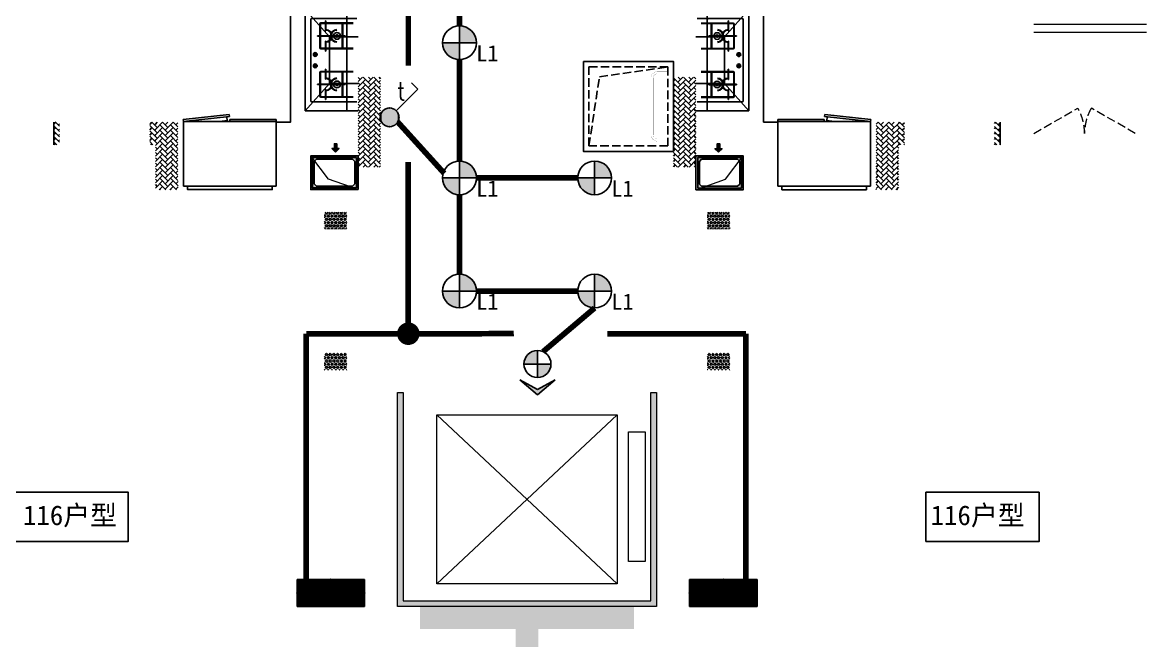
# Model space of a CAD drawing. Extents: x 3002737 to 4077523, y -995787 to -7267.
# Drawn here: x 3055058 to 3065037, y -895046 to -889558 of the extents above; entities that cross this region are included whole.
import ezdxf
from ezdxf.enums import TextEntityAlignment as Align

# ---------------------------------------------------------------- set-up
doc = ezdxf.new("R2010")
doc.units = 0
doc.header["$LTSCALE"] = 1000
doc.header["$MEASUREMENT"] = 0
doc.linetypes.add('__DASH', pattern=[0.35, 0.25, -0.1])
doc.linetypes.add('DASH', pattern=[0.35, 0.25, -0.1])
doc.layers.get('0').update_dxf_attribs({"linetype": 'CONTINUOUS'})
for name, color, linetype in [('!!电气', 1, 'CONTINUOUS'), ('A-标注', 1, 'CONTINUOUS'), ('AH-FURNITURE', 1, 'CONTINUOUS'), ('DIM-照明', 7, 'CONTINUOUS'), ('E-天花灯具', 92, 'CONTINUOUS'), ('EQUIP-照明', 3, 'CONTINUOUS'), ('EQUIP-箱柜', 3, 'CONTINUOUS'), ('LVTRY', 252, 'CONTINUOUS'), ('WIRE-动力', 7, 'CONTINUOUS'), ('WIRE-照明', 2, 'CONTINUOUS'), ('保温', 6, 'CONTINUOUS'), ('建筑-排气道', 252, 'CONTINUOUS')]:
    doc.layers.add(name, color=color, linetype=linetype)
for name, color, linetype, lineweight in [('3.5方案汇报，与郭总、侯月琴确定户型_t8$0$STAIR', 2, 'CONTINUOUS', 18), ('PUB_HATCH', 8, 'CONTINUOUS', 9), ('WINDOW', 146, 'CONTINUOUS', 20), ('填充', 251, 'CONTINUOUS', 5), ('平面-栏杆', 56, 'CONTINUOUS', 15), ('平面-看线', 252, 'CONTINUOUS', 15), ('平面-空调预留孔', 252, 'CONTINUOUS', 15), ('立面-洞口示意', 252, 'CONTINUOUS', 13)]:
    doc.layers.add(name, color=color, linetype=linetype, lineweight=lineweight)
doc.styles.add('_TCH_LABEL', font='COMPLEX', dxfattribs={"bigfont": 'GBCBIG'})
doc.styles.add('_TEL_DIM', font='SIMPLEX', dxfattribs={"width": 0.8, "height": 3.5, "bigfont": 'HZTXT'})
doc.styles.add('DIM_FONT', font='SIMPLEX', dxfattribs={"width": 0.7, "bigfont": 'GBCBIG'})
doc.styles.add('黑体', font='simhei.ttf')
pattern_1 = [(45, (0, 0), (0, 47.4157523), [100.584, -33.528]), (135, (23.708, 23.708), (3e-15, 47.4157523), [100.584, -33.528])]
pattern_2 = [(90, (0, 0), (-16.49778, 1e-15), [9.525, -19.05]), (210, (0, 0), (8.24889, -14.2874966), [9.525, -19.05]), (150, (6e-16, 9.525), (-8.24889, -14.2874966), [9.525, -19.05])]

# ---------------------------------------------------------------- blocks, each defined once
blk = doc.blocks.new('rtyg7uyhg')
at = {"layer": 'LVTRY'}
for p, q in [((193590.3, 45458.1), (193590.3, 45069.5)), ((194234.6, 45488.8), (193621, 45488.8)), ((193896.4, 45429.9), (193857.6, 45326.3)), ((193925.8, 45440.4), (193940.1, 45432.2)), ((194265.3, 45069.5), (194265.3, 45458.1)), ((193621, 45130.8), (193621, 45345.6)), ((193682.3, 45407), (193887.8, 45407)), ((193857.6, 45326.3), (193875.3, 45316)), ((193875.3, 45316), (193945.6, 45401.5)), ((194009.6, 45345.6), (194009.6, 45130.8)), ((194050.5, 45130.8), (194050.5, 45345.6)), ((194111.9, 45407), (194173.3, 45407)), ((194234.6, 45345.6), (194234.6, 45130.8)), ((193621, 45038.8), (194234.6, 45038.8)), ((193948.3, 45069.5), (193682.3, 45069.5)), ((194173.3, 45069.5), (194111.9, 45069.5))]:
    blk.add_line(p, q, dxfattribs=at)
for centre, radius in [((193866.4, 45437.7), 20.5), ((193989.2, 45437.7), 20.5), ((194071, 45437.7), 20.5), ((193815.3, 45238.2), 25.6), ((194137.5, 45238.2), 25.6)]:
    blk.add_circle(centre, radius, dxfattribs=at)
for centre, radius, start, end in [((193621, 45458.1), 30.7, 89.99999, 179.99999), ((193915.6, 45422.7), 20.5, 59.99999, 159.46231), ((193929.8, 45414.5), 20.5, 320.53767, 59.99999), ((194234.6, 45458.1), 30.7, 359.99999, 89.99999), ((193682.3, 45345.6), 61.4, 89.99999, 179.99999), ((193948.3, 45345.6), 61.4, 359.99999, 89.99999), ((194111.9, 45345.6), 61.4, 89.99999, 179.99999), ((194173.3, 45345.6), 61.4, 359.99999, 89.99999), ((193682.3, 45130.8), 61.4, 179.99999, 269.99999), ((193948.3, 45130.8), 61.4, 269.99999, 359.99999), ((194111.9, 45130.8), 61.4, 179.99999, 269.99999), ((194173.3, 45130.8), 61.4, 269.99999, 359.99999), ((193621, 45069.5), 30.7, 179.99999, 269.99999), ((194234.6, 45069.5), 30.7, 269.99999, 359.99999)]:
    blk.add_arc(centre, radius, start, end, dxfattribs=at)
at = {"layer": 'LVTRY', "style": 'DIM_FONT', "width": 0.8, "flags": 9}
for tag in ['YSIZE', 'XSIZE']:
    blk.add_attdef(tag, (193927.8, 45487.8), '', height=0.5, rotation=89.99999, dxfattribs=at)
blk = doc.blocks.new('A$C60D053AF')
at = {"layer": 'AH-FURNITURE', "color": 8}
for p, q in [((232.5, -90), (128.3, -90)), ((192.5, -71), (327.6, -71)), ((192.5, -91), (327.6, -91)), ((341.7, -96.9), (370, -143.2)), ((355.9, -82.7), (384.2, -129)), ((232.5, -110), (128.3, -110)), ((245, -129.5), (245, -122.5)), ((265, -129.5), (265, -122.5)), ((255, -281), (255, -251)), ((255, -281), (393, -281)), ((393, -281), (393, -251))]:
    blk.add_line(p, q, dxfattribs=at)
for points in [[(170, -68, 1), (170, -94), (192.5, -94), (192.5, -68)], [(268, -122.5), (268, -107, 0.414214), (248, -87), (232.5, -87), (232.5, -113), (242, -113), (242, -122.5)], [(234, -251), (414, -251, 0.414214), (424, -241), (424, -111, 0.414214), (414, -101), (234, -101, 0.414214), (224, -111), (224, -241, 0.414214)], [(242, -152, 1), (268, -152), (268, -129.5), (242, -129.5)], [(383.8, -161.2, 1), (402.2, -142.8), (386.3, -126.9), (367.9, -145.3)]]:
    blk.add_lwpolyline(points, format="xyb", close=True, dxfattribs=at)
for centre, radius in [((100, -100), 30), ((255, -152), 15), ((255, -152), 10), ((393, -152), 15), ((393, -152), 10)]:
    blk.add_circle(centre, radius, dxfattribs=at)
for radius in [40, 20]:
    blk.add_arc((327.6, -111), radius, 45, 90, dxfattribs=at)
blk = doc.blocks.new('A-Kitchen-7')
at = {"layer": 'LVTRY'}
for p, q in [((-519, 780), (-7, 834)), ((-515, 756), (-519, 780)), ((-4, 811), (-515, 756)), ((515, 756), (-515, 756)), ((-515, 756), (-515, 40)), ((-486, 761), (-485, 756)), ((-29, 767), (-112, 756)), ((-29, 767), (-35, 806)), ((-7, 834), (-4, 811)), ((515, 780), (0, 780)), ((0, 756), (0, 780)), ((515, 756), (515, 780)), ((515, 40), (515, 756)), ((-515, 40), (515, 40))]:
    blk.add_line(p, q, dxfattribs=at)
blk.add_lwpolyline([(-469, 40), (-469, 0), (469, 0), (469, 40)], close=True, dxfattribs=at)
blk = doc.blocks.new('FRSDFDGDGDRGDR')
at = {"layer": '平面-空调预留孔', "color": 252}
for p, q in [((699612.3, 775044), (699612.3, 775441.2)), ((699618.9, 775447.8), (699746.3, 775447.8)), ((699746.3, 775447.8), (699746.3, 775355.4)), ((699719.9, 775342.2), (699719.9, 775143)), ((699726.5, 775348.8), (699739.7, 775348.8)), ((699726.5, 775136.4), (699739.7, 775136.4)), ((699746.3, 775129.8), (699746.3, 775037.4)), ((699746.3, 775037.4), (699618.9, 775037.4))]:
    blk.add_line(p, q, dxfattribs=at)
blk.add_lwpolyline([(699766.1, 775166.7), (699792.5, 775153.5), (699792.5, 775057.2), (699766.1, 775044), (699766.1, 775017.6), (699618.9, 775017.6, -0.414214), (699592.5, 775044), (699592.5, 775441.2, -0.414214), (699618.9, 775467.6), (699766.1, 775467.6), (699766.1, 775441.2), (699792.5, 775428), (699792.5, 775331.6), (699766.1, 775318.4)], format="xyb", close=True, dxfattribs=at)
for centre, radius in [((699739.7, 775331.6), 10.6), ((699739.7, 775243.2), 15.8), ((699739.7, 775153.5), 10.6)]:
    blk.add_circle(centre, radius, dxfattribs=at)
for centre, start, end in [((699618.9, 775441.2), 90, 180), ((699726.5, 775342.2), 90, 180), ((699739.7, 775355.4), 270, 360), ((699726.5, 775143), 180, 270), ((699739.7, 775129.8), 0, 90), ((699618.9, 775044), 180, 270)]:
    blk.add_arc(centre, 6.6, start, end, dxfattribs=at)
blk = doc.blocks.new('*U153')
h = blk.add_hatch(color=5)
h.set_gradient(color1=(0, 0, 255), rotation=180, tint=1)
h.paths.add_polyline_path([(0, 0), (-6.35, -6.35), (-6.35, -2.159), (-15, -2.159), (-15, 2.159), (-6.35, 2.159), (-6.35, 6.35)])
at = {"color": 0, "linetype": 'Continuous'}
blk.add_lwpolyline([(0, 0), (-6.35, -6.35), (-6.35, -2.159), (-15, -2.159), (-15, 2.159), (-6.35, 2.159), (-6.35, 6.35)], close=True, dxfattribs=at)
blk = doc.blocks.new('GDGDRGDRGRD')
at = {"layer": 'PUB_HATCH'}
blk.add_hatch(color=252, dxfattribs=at).paths.add_polyline_path([(430319.8, 370173.6), (430319.8, 370443.6), (430179.8, 370443.6), (430179.8, 370428.6), (430284.8, 370428.6), (430304.8, 370408.6), (430304.8, 370208.6), (430284.8, 370188.6), (429964.8, 370188.6), (429944.8, 370208.6), (429944.8, 370408.6), (429964.8, 370428.6), (430069.8, 370428.6), (430069.8, 370443.6), (429929.8, 370443.6), (429929.8, 370173.6)])
at = {"layer": 'LVTRY', "color": 251}
for p, q in [((430080.5, 371515.4), (429864.6, 371758.3)), ((430334.8, 371758.3), (429864.6, 371758.3)), ((429864.6, 371758.3), (429864.6, 370858.3)), ((430234.8, 370858.3), (430234.8, 371758.3)), ((430334.8, 371515.4), (430080.5, 371515.4)), ((430080.5, 371515.4), (430080.5, 371100.3)), ((429864.6, 370858.3), (430080.5, 371100.3)), ((430080.5, 371100.3), (430334.8, 371100.3)), ((429864.6, 370858.3), (430334.8, 370858.3))]:
    blk.add_line(p, q, dxfattribs=at)
at = {"layer": 'LVTRY'}
for p, q in [((429914.8, 370948.3), (429914.8, 371668.3)), ((429924.8, 371678.3), (430324.8, 371678.3)), ((430045.1, 371658.3), (430045.1, 371568.3)), ((430049.6, 371658.3), (430045.1, 371658.3)), ((430049.6, 371568.3), (430049.6, 371658.3)), ((430234.8, 371668.3), (430234.8, 370948.3)), ((429994.8, 371628.3), (429994.8, 371418.3)), ((429999.8, 371628.3), (429999.8, 371418.3)), ((430289.8, 371638.3), (430004.8, 371638.3)), ((430289.8, 371633.3), (430004.8, 371633.3)), ((430045.1, 371568.3), (430049.6, 371568.3)), ((430194.8, 371418.3), (430194.8, 371628.3)), ((430199.8, 371418.3), (430199.8, 371628.3)), ((429974.8, 371525.6), (430102.3, 371525.6)), ((429974.8, 371521.1), (429974.8, 371525.6)), ((430102.3, 371521.1), (429974.8, 371521.1)), ((430045.1, 371388.3), (430045.1, 371478.3)), ((430045.1, 371478.3), (430049.6, 371478.3)), ((430049.6, 371478.3), (430049.6, 371388.3)), ((430219.8, 371525.6), (430092.3, 371525.6)), ((430092.3, 371525.6), (430092.3, 371521.1)), ((430092.3, 371521.1), (430219.8, 371521.1)), ((430102.3, 371525.6), (430102.3, 371521.1)), ((430219.8, 371521.1), (430219.8, 371525.6)), ((430234.8, 371100.3), (430234.8, 371515.4)), ((429935.4, 371358.3), (429974.2, 371358.3)), ((429954.8, 371338.9), (429954.8, 371377.7)), ((430004.8, 371413.3), (430289.8, 371413.3)), ((430004.8, 371408.3), (430289.8, 371408.3)), ((430049.6, 371388.3), (430045.1, 371388.3)), ((429935.4, 371258.3), (429974.2, 371258.3)), ((429954.8, 371238.9), (429954.8, 371277.7)), ((429994.8, 370988.3), (429994.8, 371198.3)), ((429999.8, 370988.3), (429999.8, 371198.3)), ((430004.8, 371208.3), (430289.8, 371208.3)), ((430004.8, 371203.3), (430289.8, 371203.3)), ((430045.1, 371228.3), (430045.1, 371138.3)), ((430049.6, 371228.3), (430045.1, 371228.3)), ((430049.6, 371138.3), (430049.6, 371228.3)), ((430194.8, 371198.3), (430194.8, 370988.3)), ((430199.8, 371198.3), (430199.8, 370988.3)), ((430102.3, 371095.6), (429974.8, 371095.6)), ((429974.8, 371095.6), (429974.8, 371091.1)), ((429974.8, 371091.1), (430102.3, 371091.1)), ((430045.1, 371138.3), (430049.6, 371138.3)), ((430045.1, 370958.3), (430045.1, 371048.3)), ((430045.1, 371048.3), (430049.6, 371048.3)), ((430049.6, 371048.3), (430049.6, 370958.3)), ((430092.3, 371091.1), (430092.3, 371095.6)), ((430092.3, 371095.6), (430219.8, 371095.6)), ((430219.8, 371091.1), (430092.3, 371091.1)), ((430102.3, 371091.1), (430102.3, 371095.6)), ((430219.8, 371095.6), (430219.8, 371091.1)), ((430289.8, 370983.3), (430004.8, 370983.3)), ((430289.8, 370978.3), (430004.8, 370978.3)), ((430049.6, 370958.3), (430045.1, 370958.3)), ((430324.8, 370938.3), (429924.8, 370938.3))]:
    blk.add_line(p, q, dxfattribs=at)
at = {"layer": 'LVTRY', "color": 252}
for p, q in [((430069.8, 370428.6), (430069.8, 370443.6)), ((430179.8, 370428.6), (430179.8, 370443.6))]:
    blk.add_line(p, q, dxfattribs=at)
at = {"layer": 'LVTRY'}
blk.add_lwpolyline([(429608.8, 370758.3), (429734.8, 370758.3), (429734.8, 371758.3), (427634.8, 371758.3)], dxfattribs=at)
at = {"layer": 'LVTRY', "color": 252}
for points in [[(430334.8, 370158.6), (429914.8, 370158.6), (429914.8, 370458.6), (430334.8, 370458.6)], [(430319.8, 370173.6), (429929.8, 370173.6), (429929.8, 370443.6), (430319.8, 370443.6)], [(429964.8, 370428.6), (430284.8, 370428.6), (430304.8, 370408.6), (430304.8, 370208.6), (430284.8, 370188.6), (429964.8, 370188.6), (429944.8, 370208.6), (429944.8, 370408.6), (429964.8, 370428.6)]]:
    blk.add_lwpolyline(points, close=True, dxfattribs=at)
at = {"layer": 'LVTRY'}
for centre, radius in [((430147.3, 371523.3), 29.7), ((430147.3, 371523.3), 11.7), ((429954.8, 371358.3), 17), ((429954.8, 371258.3), 17), ((430147.3, 371093.3), 29.7), ((430147.3, 371093.3), 11.7)]:
    blk.add_circle(centre, radius, dxfattribs=at)
for centre, radius, start, end in [((429924.8, 371668.3), 10, 90, 180), ((430224.8, 371668.3), 10, 0, 90), ((430004.8, 371628.3), 10, 90, 180), ((430004.8, 371628.3), 5, 90, 180), ((430047.3, 371523.3), 56.7, 2.27424, 87.72576), ((430047.3, 371523.3), 52.2, 2.47041, 87.52959), ((430147.3, 371523.3), 56.7, 92.27424, 177.72576), ((430147.3, 371523.3), 52.2, 92.47041, 177.52959), ((430189.8, 371628.3), 10, 0, 90), ((430189.8, 371628.3), 5, 0, 90), ((430047.3, 371523.3), 56.7, 272.27424, 357.72576), ((430047.3, 371523.3), 52.2, 272.47041, 357.52959), ((430147.3, 371523.3), 56.7, 182.27424, 267.72576), ((430147.3, 371523.3), 52.2, 182.47041, 267.52959), ((430004.8, 371418.3), 10, 180, 270), ((430004.8, 371418.3), 5, 180, 270), ((430189.8, 371418.3), 5, 270, 0), ((430189.8, 371418.3), 10, 270, 0), ((430004.8, 371198.3), 10, 90, 180), ((430004.8, 371198.3), 5, 90, 180), ((430047.3, 371093.3), 56.7, 2.27424, 87.72576), ((430147.3, 371093.3), 56.7, 92.27424, 177.72576), ((430189.8, 371198.3), 10, 0, 90), ((430189.8, 371198.3), 5, 0, 90), ((430047.3, 371093.3), 52.2, 2.47041, 87.52959), ((430047.3, 371093.3), 56.7, 272.27424, 357.72576), ((430047.3, 371093.3), 52.2, 272.47041, 357.52959), ((430147.3, 371093.3), 56.7, 182.27424, 267.72576), ((430147.3, 371093.3), 52.2, 92.47041, 177.52959), ((430147.3, 371093.3), 52.2, 182.47041, 267.52959), ((429924.8, 370948.3), 10, 180, 270), ((430004.8, 370988.3), 10, 180, 270), ((430004.8, 370988.3), 5, 180, 270), ((430189.8, 370988.3), 5, 270, 0), ((430189.8, 370988.3), 10, 270, 0), ((430224.8, 370948.3), 10, 270, 0)]:
    blk.add_arc(centre, radius, start, end, dxfattribs=at)
at = {"layer": '立面-洞口示意', "color": 252}
blk.add_lwpolyline([(430334.8, 370158.6), (430071.3, 370252.5), (429914.8, 370458.6)], dxfattribs=at)
at = {"xscale": -1, "rotation": 270}
blk.add_blockref('FRSDFDGDGDRGDR', (-345582.7, -327434.2), dxfattribs=at)
at = {"xscale": -1}
blk.add_blockref('rtyg7uyhg', (622599.6, 326769.5), dxfattribs=at)
at = {"rotation": 270}
blk.add_blockref('A$C60D053AF', (430334.8, 372358.3), dxfattribs=at)
at = {"layer": 'LVTRY', "color": 1, "extrusion": (0, 0, -1), "xscale": -0.7999999999883585, "yscale": 0.7999999999883585, "zscale": -0.7999999999883585}
blk.add_blockref('A-Kitchen-7', (-429196.8, 370158.6), dxfattribs=at)
at = {"layer": '建筑-排气道', "xscale": -5, "yscale": 5, "zscale": 5, "rotation": 90}
blk.add_blockref('*U153', (430134.7, 370490.9), dxfattribs=at)
blk = doc.blocks.new('GDFGDGRD')
at = {"layer": '保温', "linetype": 'ByBlock', "ltscale": 10}
h = blk.add_hatch(dxfattribs=at)
h.set_pattern_fill('AR-HBONE', color=251, scale=55)
h.set_pattern_definition(pattern_1)
h.paths.add_polyline_path([(431616.6, 372623.9), (431816.6, 372623.9), (431816.7, 373423.7), (431616.7, 373423.7)])
h = blk.add_hatch(dxfattribs=at)
h.set_pattern_fill('AR-HBONE', color=251, scale=55)
h.set_pattern_definition(pattern_1)
h.paths.add_polyline_path([(434616.6, 372623.9), (434416.6, 372623.9), (434416.5, 373423.7), (434616.5, 373423.7)])
h = blk.add_hatch(dxfattribs=at)
h.set_pattern_fill('AR-HBONE', color=251, scale=55)
h.set_pattern_definition(pattern_1)
h.paths.add_polyline_path([(428966.6, 372823.7), (428966.6, 373023.7), (428916.6, 373023.7), (428916.6, 372823.7)])
h = blk.add_hatch(dxfattribs=at)
h.set_pattern_fill('AR-HBONE', color=251, scale=55)
h.set_pattern_definition(pattern_1)
h.paths.add_polyline_path([(429816.6, 372823.7), (429816.6, 373023.7), (429766.6, 373023.7), (429766.6, 372823.7)])
h = blk.add_hatch(dxfattribs=at)
h.set_pattern_fill('AR-HBONE', color=251, scale=55)
h.set_pattern_definition(pattern_1)
h.paths.add_polyline_path([(430017.8, 372423.6), (430016.6, 373023.7), (429816.6, 373023.7), (429817.8, 372423.6)])
h = blk.add_hatch(dxfattribs=at)
h.set_pattern_fill('AR-HBONE', color=251, scale=55)
h.set_pattern_definition(pattern_1)
h.paths.add_polyline_path([(436215.3, 372423.6), (436216.6, 373023.7), (436416.6, 373023.7), (436415.3, 372423.6)])
h = blk.add_hatch(dxfattribs=at)
h.set_pattern_fill('AR-HBONE', color=251, scale=55)
h.set_pattern_definition(pattern_1)
h.paths.add_polyline_path([(436416.6, 372823.7), (436416.6, 373023.7), (436466.6, 373023.7), (436466.6, 372823.7)])
h = blk.add_hatch(dxfattribs=at)
h.set_pattern_fill('AR-HBONE', color=251, scale=55)
h.set_pattern_definition(pattern_1)
h.paths.add_polyline_path([(437266.6, 372823.7), (437266.6, 373023.7), (437316.6, 373023.7), (437316.6, 372823.7)])
at = {"layer": '保温', "linetype": 'Continuous', "ltscale": 10}
h = blk.add_hatch(dxfattribs=at)
h.set_pattern_fill('HEX', color=251, scale=10, angle=90, style=0)
h.set_pattern_definition(pattern_2)
h.paths.add_polyline_path([(431316.6, 372073.7), (431516.6, 372073.7), (431516.7, 372223.7), (431316.7, 372223.7)])
h = blk.add_hatch(dxfattribs=at)
h.set_pattern_fill('HEX', color=251, scale=10, angle=90, style=0)
h.set_pattern_definition(pattern_2)
h.paths.add_polyline_path([(434916.6, 372073.7), (434716.6, 372073.7), (434716.5, 372223.7), (434916.5, 372223.7)])
h = blk.add_hatch(dxfattribs=at)
h.set_pattern_fill('HEX', color=251, scale=10, angle=90, style=0)
h.set_pattern_definition(pattern_2)
h.paths.add_polyline_path([(431316.6, 370823.7), (431516.6, 370823.7), (431516.7, 370973.7), (431316.7, 370973.7)])
h = blk.add_hatch(dxfattribs=at)
h.set_pattern_fill('HEX', color=251, scale=10, angle=90, style=0)
h.set_pattern_definition(pattern_2)
h.paths.add_polyline_path([(434916.6, 370823.7), (434716.6, 370823.7), (434716.5, 370973.7), (434916.5, 370973.7)])
h = blk.add_hatch(dxfattribs=at)
h.set_pattern_fill('HEX', color=251, scale=10, angle=90, style=0)
h.set_pattern_definition([(90, (-70765.891, -151624.736), (-16.49778, 1e-15), [9.525, -19.05]), (210, (-70765.891, -151624.736), (8.24889, -14.2874966), [9.525, -19.05]), (150, (-70765.891, -151615.211), (-8.24889, -14.2874966), [9.525, -19.05])])
h.paths.add_polyline_path([(434066.6, 368523.7), (434066.6, 368723.7), (432166.6, 368723.7), (432166.6, 368523.7)])
h = blk.add_hatch(dxfattribs=at)
h.set_pattern_fill('HEX', color=251, scale=10, angle=90, style=0)
h.set_pattern_definition([(90, (-70765.891, -152124.736), (-16.49778, 1e-15), [9.525, -19.05]), (210, (-70765.891, -152124.736), (8.24889, -14.2874966), [9.525, -19.05]), (150, (-70765.891, -152115.211), (-8.24889, -14.2874966), [9.525, -19.05])])
h.paths.add_polyline_path([(433016.7, 363923.7), (433216.7, 363923.7), (433216.7, 368523.7), (433016.7, 368523.7)])
at = {"layer": '保温', "color": 251, "linetype": 'ByBlock', "ltscale": 10}
for p, q in [((428916.6, 373023.7), (428916.6, 372823.7)), ((437316.6, 373023.7), (437316.6, 372823.7))]:
    blk.add_line(p, q, dxfattribs=at)
blk = doc.blocks.new('A$C5F341E43')
at = {"layer": '填充'}
h = blk.add_hatch(dxfattribs=at)
h.set_pattern_fill('隔热材料02', color=252, scale=100, style=0)
h.set_pattern_definition([(0, (-1161708.397, -603838.63), (0, 50), []), (0, (-1161708.397, -603821.964), (0, 50), []), (270, (-1161664.656, -603813.333), (50, -9e-15), [5.01775, -44.98225]), (270, (-1161702.115, -603813.333), (50, -9e-15), [5.01775, -44.98225]), (90, (-1161676.603, -603847.26), (-50, 3e-15), [5.01775, -44.98225]), (90, (-1161690.17, -603847.26), (-50, 3e-15), [5.01775, -44.98225]), (180, (-1161658.373, -603855.3), (-6e-15, -50), [50.02425, 0.02425]), (135, (-1161672.33, -603852.79), (3e-15, 49.99987405), [4.268, -66.44275]), (116.56505, (-1161625.348, -603849.77), (0.00011283, 49.99993342), [2.805, -108.9985]), (116.56505, (-1161675.348, -603849.77), (0.00011283, 49.99993342), [2.805, -108.9985]), (153.43495, (-1161617.313, -603855.298), (-0.0001128, 49.9999334), [5.61, -106.1935]), (153.43495, (-1161667.313, -603855.298), (-0.0001128, 49.9999334), [5.61, -106.1935]), (63.43495, (-1161626.603, -603842.244), (-0.00011283, 49.99993342), [26.714, -85.0895]), (63.43495, (-1161676.603, -603842.244), (-0.00011283, 49.99993342), [26.714, -85.0895]), (116.56505, (-1161614.656, -603813.333), (0.00011283, 49.99993342), [2.805, -108.9985]), (116.56505, (-1161664.656, -603813.333), (0.00011283, 49.99993342), [2.805, -108.9985]), (135, (-1161665.91, -603810.824), (3e-15, 49.99987405), [4.268, -66.44275]), (153.43495, (-1161618.93, -603807.806), (-0.0001128, 49.9999334), [5.61, -106.1935]), (153.43495, (-1161668.93, -603807.806), (-0.0001128, 49.9999334), [5.61, -106.1935]), (45, (-1161700.86, -603810.824), (0, 49.99987405), [4.268, -66.44275]), (63.43495, (-1161652.115, -603813.333), (-0.00011283, 49.99993342), [2.805, -108.9985]), (63.43495, (-1161702.115, -603813.333), (-0.00011283, 49.99993342), [2.805, -108.9985]), (26.56505, (-1161647.842, -603807.806), (0.0001128, 49.9999334), [5.61, -106.1935]), (26.56505, (-1161697.842, -603807.806), (0.0001128, 49.9999334), [5.61, -106.1935]), (116.56505, (-1161640.168, -603842.244), (0.00011283, 49.99993342), [26.714, -85.0895]), (116.56505, (-1161690.168, -603842.244), (0.00011283, 49.99993342), [26.714, -85.0895]), (45, (-1161694.44, -603852.79), (0, 49.99987405), [4.268, -66.44275]), (63.43495, (-1161641.422, -603849.77), (-0.00011283, 49.99993342), [2.805, -108.9985]), (63.43495, (-1161691.422, -603849.77), (-0.00011283, 49.99993342), [2.805, -108.9985]), (26.56505, (-1161649.46, -603855.298), (0.0001128, 49.9999334), [5.61, -106.1935]), (26.56505, (-1161699.46, -603855.298), (0.0001128, 49.9999334), [5.61, -106.1935])])
h.paths.add_polyline_path([(13600, 6800), (13650, 6800), (13650, 4900), (11350, 4900), (11350, 6800), (11400, 6800), (11400, 4950), (13600, 4950)])
at = {"color": 252}
for points in [[(13000, 9740), (13800, 9740), (13800, 8940), (13000, 8940)], [(7952.9, 5913.6), (8958.9, 5913.6), (8958.9, 5477.6), (7952.9, 5477.6)], [(17047.1, 5913.6), (16041.1, 5913.6), (16041.1, 5477.6), (17047.1, 5477.6)]]:
    blk.add_lwpolyline(points, close=True, dxfattribs=at)
at = {"color": 252, "linetype": '__DASH', "ltscale": 0.3}
blk.add_lwpolyline([(13050, 9690), (13750, 9690), (13750, 8990), (13050, 8990)], close=True, dxfattribs=at)
blk.add_lwpolyline([(13050, 8990), (13142.5, 9602.2), (13750, 9690)], dxfattribs=at)
at = {"color": 252, "linetype": '__DASH', "ltscale": 0.2, "const_width": 1}
for points in [[(13750, 9650), (13660, 9650, 0.414214), (13600, 9590), (13600, 9090, 0.414214), (13660, 9030), (13750, 9030)], [(13750, 9630), (13660, 9630, 0.414214), (13620, 9590), (13620, 9090, 0.414214), (13660, 9050), (13750, 9050)]]:
    blk.add_lwpolyline(points, format="xyb", dxfattribs=at)
at = {"layer": '3.5方案汇报，与郭总、侯月琴确定户型_t8$0$STAIR', "color": 252}
for p, q in [((13300, 6600), (11700, 5100)), ((11700, 6600), (13300, 5100))]:
    blk.add_line(p, q, dxfattribs=at)
for points in [[(11700, 5100), (11700, 6600), (13300, 6600), (13300, 5100)], [(13400, 5300), (13400, 6450), (13550, 6450), (13550, 5300)]]:
    blk.add_lwpolyline(points, close=True, dxfattribs=at)
at = {"layer": 'WINDOW', "color": 252, "linetype": 'DASH', "ltscale": 0.3}
for points in [[(17000, 9100), (17389.8, 9324.9, -0.131605), (17450, 9100)], [(17900, 9100), (17510.2, 9324.9, 0.131605), (17450, 9100)]]:
    blk.add_lwpolyline(points, format="xyb", dxfattribs=at)
at = {"layer": '填充', "color": 252}
blk.add_lwpolyline([(13600, 6800), (13650, 6800), (13650, 4900), (11350, 4900), (11350, 6800), (11400, 6800), (11400, 4950), (13600, 4950)], close=True, dxfattribs=at)
at = {"layer": '平面-栏杆', "color": 252}
blk.add_lwpolyline([(17000, 10070.1), (18000, 10070.3)], dxfattribs=at)
at = {"layer": '平面-看线', "color": 252}
blk.add_lwpolyline([(17000, 10000), (18000, 10000)], dxfattribs=at)
at = {"color": 252}
for name, p in [('GDGDRGDRGRD', (-419334.8, -361557.7)), ('GDFGDGRD', (-420616.6, -363823.7))]:
    blk.add_blockref(name, p, dxfattribs=at)
at = {"color": 252, "xscale": -1}
blk.add_blockref('GDGDRGDRGRD', (444334.8, -361558.3), dxfattribs=at)
at = {"color": 252, "style": '黑体'}
for p in [(8025, 5621.5), (16083.3, 5621.5)]:
    blk.add_text('116户型', height=175, dxfattribs=at).set_placement(p)
blk = doc.blocks.new('*X8')
at = {"color": 0}
for p, q in [((-250, 32.8), (-82.8, 200)), ((-250, 68.2), (-118.2, 200)), ((-250, 103.6), (-153.6, 200)), ((-250, 138.9), (-188.9, 200)), ((-250, 174.3), (-224.3, 200)), ((-247.5, 0), (-47.5, 200)), ((-212.1, 0), (-12.1, 200)), ((-176.8, 0), (23.2, 200)), ((-141.4, 0), (58.6, 200)), ((-106.1, 0), (93.9, 200)), ((-70.7, 0), (129.3, 200)), ((-35.4, 0), (164.6, 200)), ((0, 0), (200, 200)), ((35.4, 0), (235.4, 200)), ((70.7, 0), (250, 179.3)), ((106.1, 0), (250, 143.9)), ((141.4, 0), (250, 108.6)), ((176.8, 0), (250, 73.2)), ((212.1, 0), (250, 37.9)), ((247.5, 0), (250, 2.5))]:
    blk.add_line(p, q, dxfattribs=at)
blk = doc.blocks.new('$equip$00001421')
for p, q in [((0.75, 0.6), (-0.75, 0.6)), ((-0.75, 0.6), (-0.75, 0)), ((0.75, 0), (0.75, 0.6)), ((-0.75, 0), (0.75, 0))]:
    blk.add_line(p, q)
at = {"const_width": 0.6}
blk.add_lwpolyline([(-0.75, 0.3), (0.75, 0.3)], dxfattribs=at)
for p in [(0, 0.6), (-0.75, 0.3), (0.75, 0.3), (0, 0)]:
    blk.add_point(p)
at = {"xscale": 0.00300000000061118, "yscale": 0.00300000000061118, "zscale": 0.00300000000061118}
blk.add_blockref('*X8', (0, 0), dxfattribs=at)
at = {"style": '_TCH_LABEL', "flags": 9}
blk.add_attdef('A', (0, 0), '', height=0.00002, dxfattribs=at)
blk = doc.blocks.new('DFADS')
at = {"layer": 'A-标注'}
h = blk.add_hatch(color=251, dxfattribs=at)
h.paths.add_polyline_path([(3405.6, 358.33), (3411.6, 358.33, 0.414214), (3405.6, 364.33)])
h.paths.add_polyline_path([(3399.6, 358.33, 0.414214), (3405.6, 352.33), (3405.6, 358.33)])
at = {"layer": 'A-标注', "color": 92}
for p, q in [((3405.6, 352.33), (3405.6, 364.33)), ((3411.6, 358.33), (3399.6, 358.33))]:
    blk.add_line(p, q, dxfattribs=at)
blk.add_circle((3405.6, 358.33), 6, dxfattribs=at)
at = {"layer": 'A-标注', "color": 3, "style": '黑体'}
blk.add_text('L1', height=5.76, dxfattribs=at).set_placement((3411.58, 351.7))
blk = doc.blocks.new('SRTF')
at = {"layer": 'A-标注'}
h = blk.add_hatch(color=251, dxfattribs=at)
h.paths.add_polyline_path([(3479.447, 924.12), (3480.775, 925.68), (3479.447, 927.239), (3480.295, 925.68)])
edge = h.paths.add_edge_path()
edge.add_line((3478.039, 925.68), (3476.839, 925.68))
edge.add_arc((3478.039, 925.68), 1.2, 540, 630)
edge.add_line((3478.039, 924.48), (3478.039, 925.68))
edge = h.paths.add_edge_path()
edge.add_line((3478.039, 926.88), (3478.039, 925.68))
edge.add_line((3478.039, 925.68), (3479.239, 925.68))
edge.add_arc((3478.039, 925.68), 1.2, 360, 450)
at = {"layer": 'A-标注', "color": 92}
for p, q in [((3480.775, 925.68), (3479.447, 927.239)), ((3480.295, 925.68), (3479.447, 927.239)), ((3478.039, 924.48), (3478.039, 926.88)), ((3479.239, 925.68), (3476.839, 925.68)), ((3480.775, 925.68), (3479.447, 924.12)), ((3480.295, 925.68), (3479.447, 924.12))]:
    blk.add_line(p, q, dxfattribs=at)
blk.add_circle((3478.039, 925.68), 1.2, dxfattribs=at)
blk = doc.blocks.new('$equip$00001822')
for p, q in [((0.147, 0.356), (0.625, 0.833)), ((0.625, 0.833), (0.766, 0.692))]:
    blk.add_line(p, q)
blk.add_circle((0, 0.208), 0.208)
for p in [(0, 0.417), (-0.208, 0.208), (-0.015, 0.001), (0.208, 0.208)]:
    blk.add_point(p)
for points in [[(-0.18, 0.313), (0.18, 0.313), (-0.208, 0.208), (0.208, 0.208)], [(-0.104, 0.389), (0.104, 0.389), (-0.18, 0.313), (0.18, 0.313)], [(0, 0.417), (0, 0.417), (-0.104, 0.389), (0.104, 0.389)], [(-0.18, 0.104), (0.18, 0.104), (-0.208, 0.208), (0.208, 0.208)], [(-0.104, 0.028), (0.104, 0.028), (-0.18, 0.104), (0.18, 0.104)], [(0, 0), (0, 0), (-0.104, 0.028), (0.104, 0.028)]]:
    blk.add_solid(points)
at = {"color": 7, "style": '_TEL_DIM'}
blk.add_attdef('$TEXT$', text='', height=0.4, dxfattribs=at).set_placement((0.581, 0.465), align=Align.MIDDLE_CENTER)
at = {"color": 7, "style": '_TEL_DIM', "flags": 1}
blk.add_attdef('A', text='', height=0.00002, dxfattribs=at).set_placement((0, 0), align=Align.MIDDLE_CENTER)

msp = doc.modelspace()

# ---------------------------------------------------------------- linework, layer by layer
at = {"layer": 'DIM-照明', "const_width": 100}
msp.add_lwpolyline([(3058533.4, -892321.6, -1), (3058433.4, -892321.6, -1)], format="xyb", close=True, dxfattribs=at)
at = {"layer": 'WIRE-动力', "color": 6, "const_width": 50}
for points in [[(3058001.1, -888225.5), (3058284.2, -888225.5), (3058483.4, -888434.3), (3058483.4, -889942.9)], [(3058481.3, -890797.8), (3058483.4, -892321.6)], [(3057577.5, -892321.6), (3057577.5, -894503.2)], [(3057577.5, -892321.6), (3058283.4, -892321.6)], [(3058283.4, -892321.6), (3059115.5, -892321.6)], [(3059115.5, -892321.6), (3059420.1, -892320)], [(3060250.9, -892321.6), (3061480.6, -892321.6)], [(3061480.6, -892321.6), (3061480.6, -894503.2)]]:
    msp.add_lwpolyline(points, dxfattribs=at)
at = {"layer": 'WIRE-照明', "color": 2, "linetype": 'Continuous', "const_width": 50}
for points in [[(3058937.4, -889588.2), (3058937.4, -888888.2)], [(3058937.4, -890788.5), (3058937.4, -889888.2)], [(3059087.4, -890938.5), (3059987.4, -890938.5)], [(3058937.4, -891793.5), (3058937.4, -891088.5)], [(3059087.4, -891943.5), (3059987.4, -891943.5)], [(3059679.2, -892481.7), (3060137.4, -892093.5)]]:
    msp.add_lwpolyline(points, dxfattribs=at)
at = {"layer": 'WIRE-照明', "linetype": 'Continuous', "const_width": 50}
msp.add_lwpolyline([(3058389.6, -890442), (3058803.2, -890898.9)], dxfattribs=at)

# ---------------------------------------------------------------- block references
at = {"layer": '!!电气'}
msp.add_blockref('A$C5F341E43', (3047037.4, -899643.2), dxfattribs=at)
at = {"layer": 'E-天花灯具', "xscale": 25.0000479811577, "yscale": 25.0000479811577, "zscale": 25.0000479811577}
for p in [(2973797.2, -898696.4), (2973797.2, -899896.6), (2974997.2, -899896.6), (2973797.2, -900901.6), (2974997.2, -900901.6)]:
    msp.add_blockref('DFADS', p, dxfattribs=at)
at = {"layer": 'E-天花灯具', "xscale": 100.0001919246308, "yscale": 100.0001919246308, "zscale": 100.0001919246308, "rotation": 270}
msp.add_blockref('SRTF', (2967061.8, -544786.5), dxfattribs=at)
at = {"layer": 'EQUIP-照明', "color": 2}
ref = msp.add_blockref('$equip$00001822', (3058234.1, -890400.3), dxfattribs=dict(at, xscale=-400, yscale=400, zscale=400, rotation=269.9999999902495))
ref.add_attrib('$TEXT$', 't', dxfattribs={"layer": '0', "color": 7, "height": 160, "style": '_TEL_DIM'}).set_placement((3058420, -890168.1), align=Align.MIDDLE_CENTER)
at = {"layer": 'EQUIP-箱柜', "color": 2, "xscale": 400, "yscale": 400, "zscale": 400}
msp.add_blockref('$equip$00001421', (3057795.1, -894743.2), dxfattribs=at)
at = {"layer": 'EQUIP-箱柜', "color": 2, "xscale": -399.9999999999999, "yscale": 400, "zscale": 400, "rotation": 359.9998326478016}
msp.add_blockref('$equip$00001421', (3061279.8, -894743.2), dxfattribs=at)

doc.saveas('drawing.dxf')
